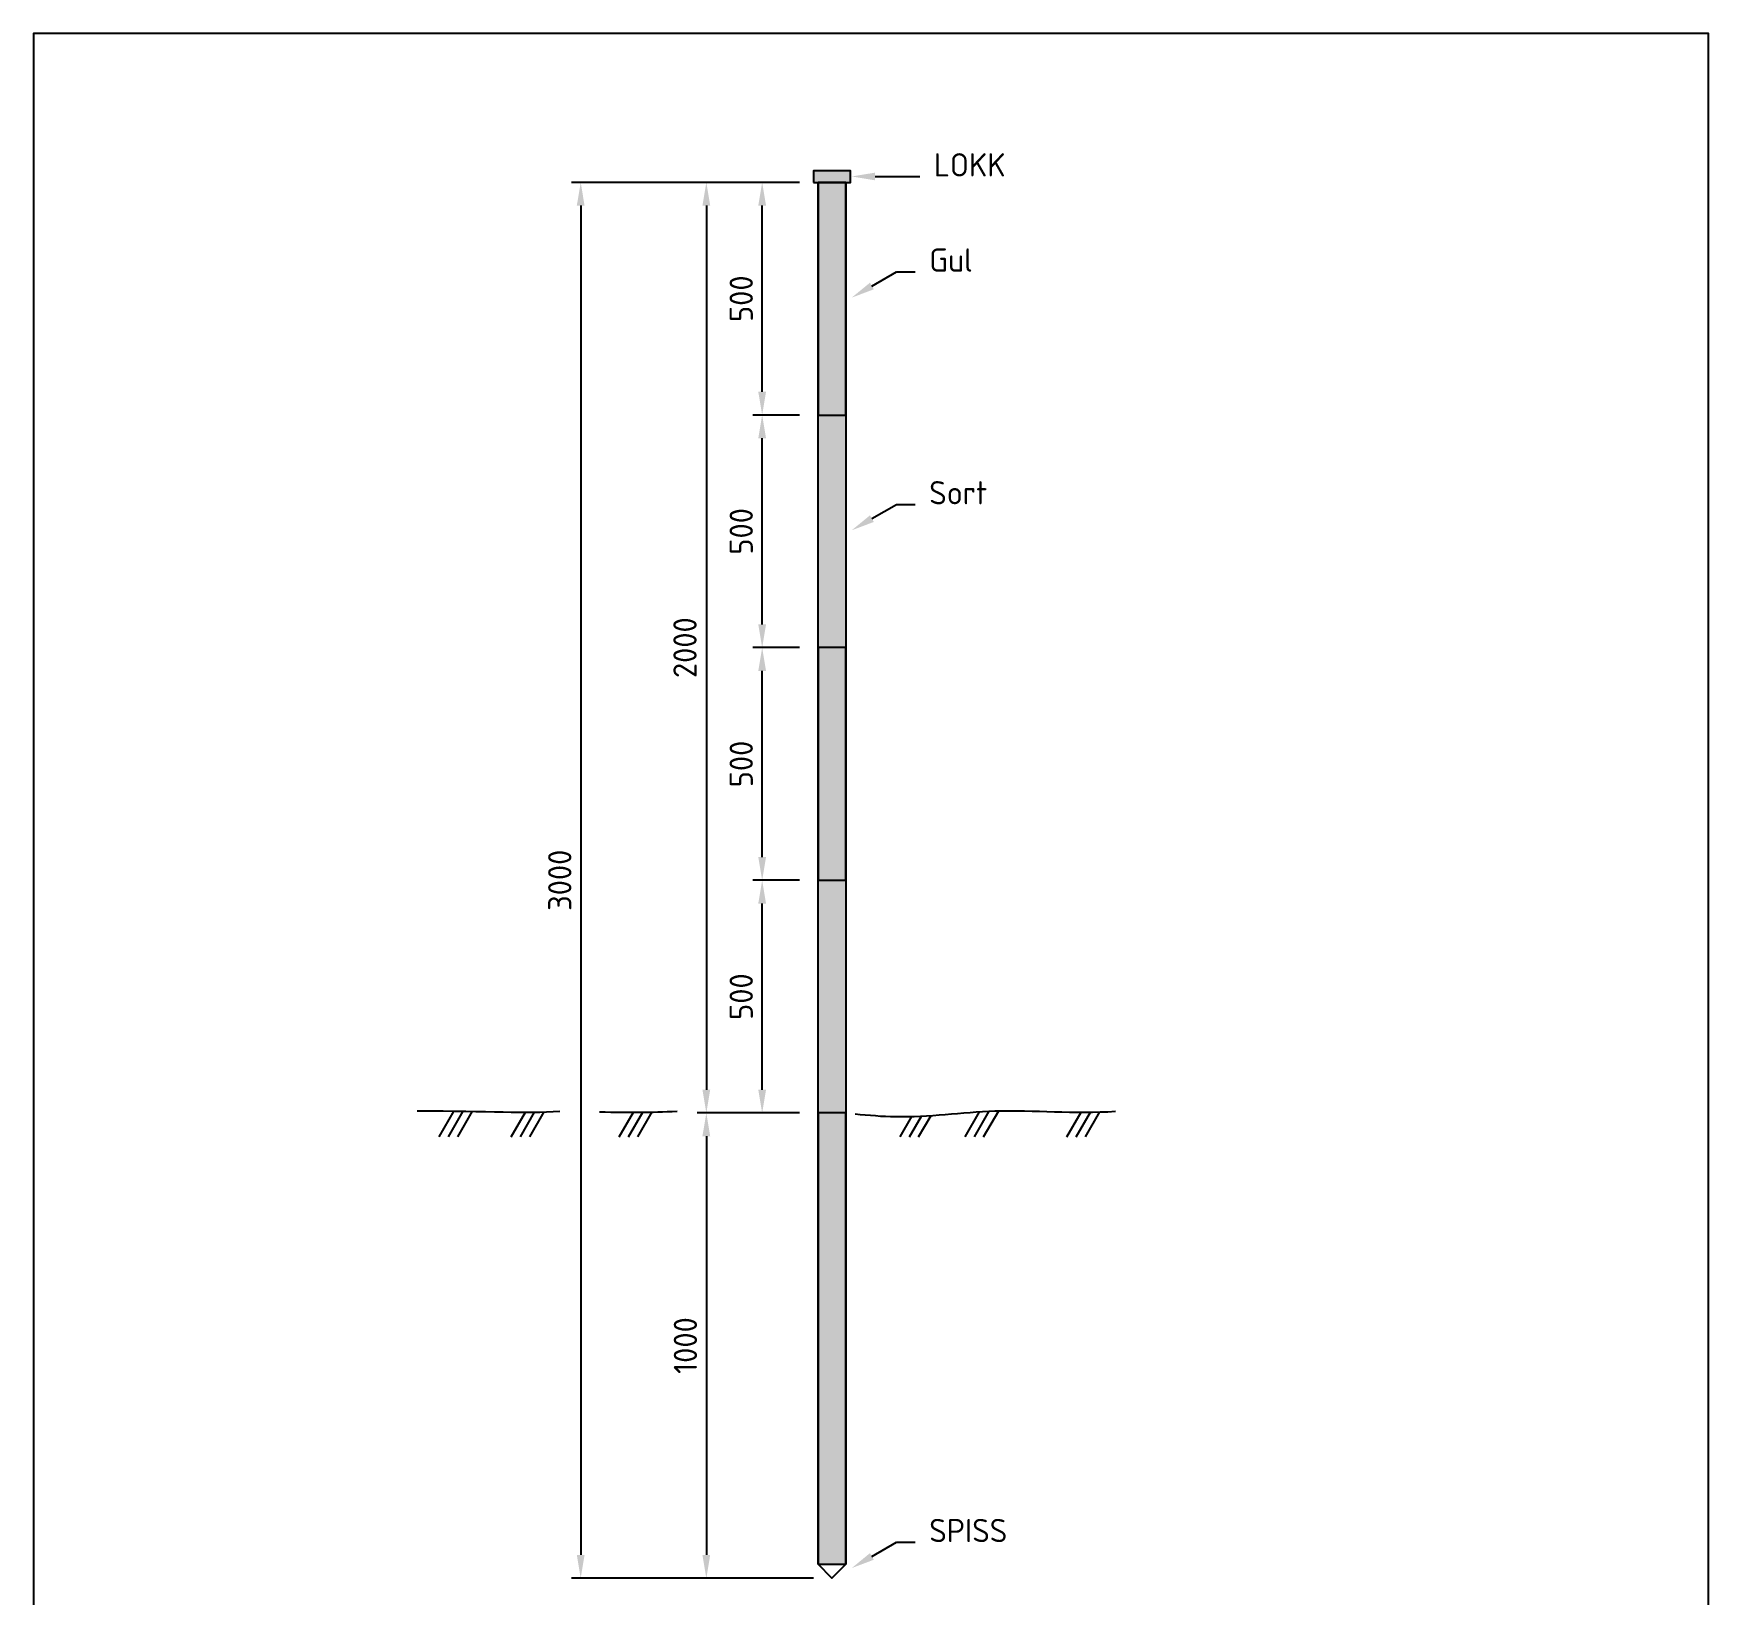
# Model space of a CAD drawing. Header units: millimetres. Extents: x 0 to 3600, y 0 to 5540.
# Drawn here: x 0 to 3600, y 2185 to 5540 of the extents above; entities that cross this region are included whole.
import ezdxf
from ezdxf import colors
from ezdxf.entities.mleader import LeaderData, LeaderLine
from ezdxf.math import Vec2, Vec3

# ---------------------------------------------------------------- set-up
doc = ezdxf.new("R2010")
doc.units = ezdxf.units.MM
for name, color, linetype in [('DIM-ISO_1-10', 4, 'Continuous'), ('RAMME', 7, 'Continuous'), ('Skravur-Sort', 250, 'Continuous'), ('Stolpe', 7, 'Continuous'), ('Strek-tynn', 8, 'Continuous')]:
    doc.layers.add(name, color=color, linetype=linetype)
doc.layers.add('Skravur-grå', color=7, linetype='Continuous', true_color=0xd3d3d3)
doc.layers.add('Skravur-Gul', color=7, linetype='Continuous', true_color=0xffcc1f)
doc.layers.add('Stolpe-kontur', color=4, linetype='Continuous', plot=False)
doc.styles.add('ISO25', font='ISO3098.shx')
doc.dimstyles.new('DIM-ISO_1-20', dxfattribs={"dimscale": 20, "dimtxt": 2.5, "dimasz": 2.5, "dimexe": 1, "dimexo": 2, "dimgap": 1, "dimtad": 1, "dimdec": 0, "dimdsep": 46, "dimtxsty": 'ISO25', "dimcen": 0, "dimclrd": 256, "dimclre": 256, "dimclrt": 2, "dimadec": 0, "dimazin": 0, "dimtp": 0.1, "dimtm": 0.1, "dimtfac": 0.71, "dimtdec": 0, "dimtmove": 0, "dimatfit": 3, "dimfxl": 1, "dimtzin": 0, "dimarcsym": 0})

# ---------------------------------------------------------------- blocks, each defined once
blk = doc.blocks.new('*D9')
at = {"layer": 'Defpoints', "color": 0, "transparency": 16777216}
for p in [(1686.1, 3220), (1446.1, 2220), (1716.1, 2220)]:
    blk.add_point(p, dxfattribs=at)
at = {"layer": 'DIM-ISO_1-10', "lineweight": -2, "transparency": 16777216}
for p, q in [((1646.1, 3220), (1426.1, 3220)), ((1446.1, 3170), (1446.1, 2270)), ((1676.1, 2220), (1426.1, 2220))]:
    blk.add_line(p, q, dxfattribs=at)
at = {"layer": 'DIM-ISO_1-10', "transparency": 16777216}
for points in [[(1437.7, 3170), (1454.4, 3170), (1446.1, 3220)], [(1437.7, 2270), (1454.4, 2270), (1446.1, 2220)]]:
    blk.add_solid(points, dxfattribs=at)
at = {"layer": 'DIM-ISO_1-10', "color": 2, "transparency": 16777216, "insert": (1401.1, 2720), "char_height": 50, "attachment_point": 5, "rotation": 90, "style": 'ISO25'}
blk.add_mtext('1000', dxfattribs=at)
blk = doc.blocks.new('*D8')
at = {"layer": 'Defpoints', "color": 0, "transparency": 16777216}
for p in [(1686.1, 5220), (1176.1, 2220), (1716.1, 2220)]:
    blk.add_point(p, dxfattribs=at)
at = {"layer": 'DIM-ISO_1-10', "lineweight": -2, "transparency": 16777216}
for p, q in [((1646.1, 5220), (1156.1, 5220)), ((1176.1, 5170), (1176.1, 2270)), ((1676.1, 2220), (1156.1, 2220))]:
    blk.add_line(p, q, dxfattribs=at)
at = {"layer": 'DIM-ISO_1-10', "transparency": 16777216}
for points in [[(1167.7, 5170), (1184.4, 5170), (1176.1, 5220)], [(1167.7, 2270), (1184.4, 2270), (1176.1, 2220)]]:
    blk.add_solid(points, dxfattribs=at)
at = {"layer": 'DIM-ISO_1-10', "color": 2, "transparency": 16777216, "insert": (1131.1, 3720), "char_height": 50, "attachment_point": 5, "rotation": 90, "style": 'ISO25'}
blk.add_mtext('3000', dxfattribs=at)
blk = doc.blocks.new('*D11')
at = {"layer": 'Defpoints', "color": 0, "transparency": 16777216}
for p in [(1566.1, 3720), (1686.1, 3720), (1686.1, 3220)]:
    blk.add_point(p, dxfattribs=at)
at = {"layer": 'DIM-ISO_1-10', "lineweight": -2, "transparency": 16777216}
for p, q in [((1646.1, 3720), (1546.1, 3720)), ((1566.1, 3270), (1566.1, 3670)), ((1646.1, 3220), (1546.1, 3220))]:
    blk.add_line(p, q, dxfattribs=at)
at = {"layer": 'DIM-ISO_1-10', "transparency": 16777216}
for points in [[(1557.7, 3670), (1574.4, 3670), (1566.1, 3720)], [(1557.7, 3270), (1574.4, 3270), (1566.1, 3220)]]:
    blk.add_solid(points, dxfattribs=at)
at = {"layer": 'DIM-ISO_1-10', "color": 2, "transparency": 16777216, "insert": (1521.1, 3470), "char_height": 50, "attachment_point": 5, "rotation": 90, "style": 'ISO25'}
blk.add_mtext('500', dxfattribs=at)
blk = doc.blocks.new('*D12')
at = {"layer": 'Defpoints', "color": 0, "transparency": 16777216}
for p in [(1566.1, 4220), (1686.1, 4220), (1686.1, 3720)]:
    blk.add_point(p, dxfattribs=at)
at = {"layer": 'DIM-ISO_1-10', "lineweight": -2, "transparency": 16777216}
for p, q in [((1646.1, 4220), (1546.1, 4220)), ((1566.1, 3770), (1566.1, 4170)), ((1646.1, 3720), (1546.1, 3720))]:
    blk.add_line(p, q, dxfattribs=at)
at = {"layer": 'DIM-ISO_1-10', "transparency": 16777216}
for points in [[(1557.7, 4170), (1574.4, 4170), (1566.1, 4220)], [(1557.7, 3770), (1574.4, 3770), (1566.1, 3720)]]:
    blk.add_solid(points, dxfattribs=at)
at = {"layer": 'DIM-ISO_1-10', "color": 2, "transparency": 16777216, "insert": (1521.1, 3970), "char_height": 50, "attachment_point": 5, "rotation": 90, "style": 'ISO25'}
blk.add_mtext('500', dxfattribs=at)
blk = doc.blocks.new('*D13')
at = {"layer": 'Defpoints', "color": 0, "transparency": 16777216}
for p in [(1566.1, 4720), (1686.1, 4720), (1686.1, 4220)]:
    blk.add_point(p, dxfattribs=at)
at = {"layer": 'DIM-ISO_1-10', "lineweight": -2, "transparency": 16777216}
for p, q in [((1646.1, 4720), (1546.1, 4720)), ((1566.1, 4270), (1566.1, 4670)), ((1646.1, 4220), (1546.1, 4220))]:
    blk.add_line(p, q, dxfattribs=at)
at = {"layer": 'DIM-ISO_1-10', "transparency": 16777216}
for points in [[(1557.7, 4670), (1574.4, 4670), (1566.1, 4720)], [(1557.7, 4270), (1574.4, 4270), (1566.1, 4220)]]:
    blk.add_solid(points, dxfattribs=at)
at = {"layer": 'DIM-ISO_1-10', "color": 2, "transparency": 16777216, "insert": (1521.1, 4470), "char_height": 50, "attachment_point": 5, "rotation": 90, "style": 'ISO25'}
blk.add_mtext('500', dxfattribs=at)
blk = doc.blocks.new('*D14')
at = {"layer": 'Defpoints', "color": 0, "transparency": 16777216}
for p in [(1566.1, 5220), (1686.1, 5220), (1686.1, 4720)]:
    blk.add_point(p, dxfattribs=at)
at = {"layer": 'DIM-ISO_1-10', "lineweight": -2, "transparency": 16777216}
for p, q in [((1646.1, 5220), (1546.1, 5220)), ((1566.1, 4770), (1566.1, 5170)), ((1646.1, 4720), (1546.1, 4720))]:
    blk.add_line(p, q, dxfattribs=at)
at = {"layer": 'DIM-ISO_1-10', "transparency": 16777216}
for points in [[(1557.7, 5170), (1574.4, 5170), (1566.1, 5220)], [(1557.7, 4770), (1574.4, 4770), (1566.1, 4720)]]:
    blk.add_solid(points, dxfattribs=at)
at = {"layer": 'DIM-ISO_1-10', "color": 2, "transparency": 16777216, "insert": (1521.1, 4970), "char_height": 50, "attachment_point": 5, "rotation": 90, "style": 'ISO25'}
blk.add_mtext('500', dxfattribs=at)
blk = doc.blocks.new('*D15')
at = {"layer": 'Defpoints', "color": 0, "transparency": 16777216}
for p in [(1686.1, 5220), (1446.1, 3220), (1686.1, 3220)]:
    blk.add_point(p, dxfattribs=at)
at = {"layer": 'DIM-ISO_1-10', "lineweight": -2, "transparency": 16777216}
for p, q in [((1646.1, 5220), (1426.1, 5220)), ((1446.1, 5170), (1446.1, 3270)), ((1646.1, 3220), (1426.1, 3220))]:
    blk.add_line(p, q, dxfattribs=at)
at = {"layer": 'DIM-ISO_1-10', "transparency": 16777216}
for points in [[(1437.7, 5170), (1454.4, 5170), (1446.1, 5220)], [(1437.7, 3270), (1454.4, 3270), (1446.1, 3220)]]:
    blk.add_solid(points, dxfattribs=at)
at = {"layer": 'DIM-ISO_1-10', "color": 2, "transparency": 16777216, "insert": (1400.2, 4220), "char_height": 50, "attachment_point": 5, "rotation": 90, "style": 'ISO25'}
blk.add_mtext('2000', dxfattribs=at)

msp = doc.modelspace()

# ---------------------------------------------------------------- hatches: boundary and pattern name
at = {"layer": 'Skravur-grå'}
h = msp.add_hatch(color=256, dxfattribs=at)
h.dxf.hatch_style = 1
h.paths.add_polyline_path([(1746.1, 3220), (1686.1, 3220), (1686.1, 2250), (1746.1, 2250)])
at = {"layer": 'Skravur-Gul'}
h = msp.add_hatch(color=256, dxfattribs=at)
h.dxf.hatch_style = 1
h.paths.add_polyline_path([(1686.1, 4720), (1746.1, 4720), (1746.1, 5220), (1686.1, 5220)])
h = msp.add_hatch(color=256, dxfattribs=at)
h.dxf.hatch_style = 1
h.paths.add_polyline_path([(1686.1, 3720), (1746.1, 3720), (1746.1, 4220), (1686.1, 4220)])
at = {"layer": 'Skravur-Sort'}
h = msp.add_hatch(color=256, dxfattribs=at)
h.dxf.hatch_style = 1
h.paths.add_polyline_path([(1676.1, 5220), (1756.1, 5220), (1756.1, 5245), (1676.1, 5245)])
h = msp.add_hatch(color=256, dxfattribs=at)
h.dxf.hatch_style = 1
h.paths.add_polyline_path([(1746.1, 4720), (1686.1, 4720), (1686.1, 4220), (1746.1, 4220)])
h = msp.add_hatch(color=256, dxfattribs=at)
h.dxf.hatch_style = 1
h.paths.add_polyline_path([(1686.1, 3220), (1746.1, 3220), (1746.1, 3720), (1686.1, 3720)])

# ---------------------------------------------------------------- linework, layer by layer
at = {"layer": 'DIM-ISO_1-10'}
msp.add_lwpolyline([(1676.1, 5220), (1756.1, 5220), (1756.1, 5245), (1676.1, 5245)], close=True, dxfattribs=at)
at = {"layer": 'RAMME'}
msp.add_lwpolyline([(0, 0), (3600, 0), (3600, 5540), (0, 5540)], close=True, dxfattribs=at)
at = {"layer": 'Stolpe'}
msp.add_lwpolyline([(1686.1, 2250), (1686.1, 5220), (1746.1, 5220), (1746.1, 2250), (1716.1, 2220)], close=True, dxfattribs=at)
at = {"layer": 'Stolpe-kontur'}
for points in [[(1686.1, 4720), (1746.1, 4720), (1746.1, 5220), (1686.1, 5220)], [(1686.1, 4720), (1746.1, 4720), (1746.1, 4220), (1686.1, 4220)], [(1686.1, 3720), (1746.1, 3720), (1746.1, 4220), (1686.1, 4220)], [(1686.1, 3720), (1746.1, 3720), (1746.1, 3220), (1686.1, 3220)], [(1686.1, 2250), (1746.1, 2250), (1746.1, 3220), (1686.1, 3220)]]:
    msp.add_lwpolyline(points, close=True, dxfattribs=at)
at = {"layer": 'Strek-tynn'}
for p, q in [((871.7, 3168.5), (903.8, 3224.2)), ((891.7, 3168.5), (923.6, 3223.8)), ((911.7, 3168.5), (943.4, 3223.5)), ((1026.4, 3168.5), (1057.1, 3221.6)), ((1046.4, 3168.5), (1077.1, 3221.7)), ((1066.4, 3168.5), (1097.4, 3222.1)), ((1258.6, 3168.5), (1289.3, 3221.6)), ((1278.6, 3168.5), (1309.3, 3221.7)), ((1298.6, 3168.5), (1329.6, 3222.1)), ((1862.4, 3168.5), (1887.7, 3212.4)), ((1882.4, 3168.5), (1908.2, 3213.2)), ((1902.4, 3168.5), (1929, 3214.5)), ((2002.1, 3168.5), (2033.4, 3222.6)), ((2022.1, 3168.5), (2054, 3223.8)), ((2042.1, 3168.5), (2074.5, 3224.5)), ((2221.1, 3168.5), (2251.7, 3221.6)), ((2241.1, 3168.5), (2271.8, 3221.7)), ((2261.1, 3168.5), (2292, 3222.1))]:
    msp.add_line(p, q, dxfattribs=at)
for points in [[(824.3, 3224.8), (983.6, 3224.5), (1055.8, 3218.5), (1130.9, 3223.7)], [(1216.5, 3222.3), (1284.4, 3221.3), (1323.4, 3221), (1383.7, 3223.7)]]:
    msp.add_open_spline(points, degree=3, dxfattribs=at)
msp.add_open_spline([(1766.1, 3218), (1795, 3215.1), (1895, 3206.4), (2080.2, 3235.1), (2236.3, 3217.5), (2325.5, 3223.7)], degree=3, knots=[20.059576, 20.059576, 20.059576, 20.059576, 107.06225, 320.940217, 576.425739, 576.425739, 576.425739, 576.425739], dxfattribs=at)

# ---------------------------------------------------------------- dimensions: what is measured, and where the dimension line sits
at = {"layer": 'DIM-ISO_1-10'}
for base, p2, picture, middle in [((1176.1, 2220), (1716.1, 2220), '*D8', (1131.1, 3720)), ((1446.1, 3220), (1686.1, 3220), '*D15', (1400.2, 4220))]:
    dim = msp.add_linear_dim(base=base, p1=(1686.1, 5220), p2=p2, angle=90, dimstyle='DIM-ISO_1-20', dxfattribs=at)
    dim.commit()
    dim.dimension.update_dxf_attribs({"geometry": picture, "text_midpoint": middle})
for base, p1, p2, picture, middle in [((1566.1, 5220), (1686.1, 4720), (1686.1, 5220), '*D14', (1521.1, 4970)), ((1566.1, 4720), (1686.1, 4220), (1686.1, 4720), '*D13', (1521.1, 4470)), ((1566.1, 4220), (1686.1, 3720), (1686.1, 4220), '*D12', (1521.1, 3970)), ((1566.1, 3720), (1686.1, 3220), (1686.1, 3720), '*D11', (1521.1, 3470)), ((1446.1, 2220), (1686.1, 3220), (1716.1, 2220), '*D9', (1401.1, 2720))]:
    dim = msp.add_linear_dim(base=base, p1=p1, p2=p2, angle=90, dimstyle='DIM-ISO_1-20', override={"dimtmove": 1}, dxfattribs=at)
    dim.commit()
    dim.dimension.update_dxf_attribs({"geometry": picture, "text_midpoint": middle})

# ---------------------------------------------------------------- leaders
ml = msp.add_multileader_mtext('Standard', dxfattribs=at)
ml.set_content('LOKK', color=2, style='ISO25')
ml.set_leader_properties()
ml.build(insert=Vec2(0, 0))
ml.multileader.update_dxf_attribs({"text_left_attachment_type": 7, "text_right_attachment_type": 7, "text_top_attachment_type": 10, "text_bottom_attachment_type": 10, "dogleg_length": 2, "arrow_head_size": 50, "scale": 20})
ctx = ml.context
ctx.base_point, ctx.scale, ctx.char_height, ctx.arrow_head_size, ctx.landing_gap_size, ctx.plane_origin = Vec3(1905.1, 5232.7), 20, 50, 50, 30, Vec3(1758.6, 5232.7)
ctx.left_attachment, ctx.right_attachment, ctx.top_attachment, ctx.bottom_attachment = 7, 7, 10, 10
notes = []
notes.append((ctx, [(0, (1, 1, 0), (1865.1, 5232.7), (1, 0), 40, [(0, [(1758.6, 5232.7)], 0, [])])]))
ctx.mtext.insert, ctx.mtext.flow_direction = Vec3(1935.1, 5282.7), 5
ml = msp.add_multileader_mtext('Standard', dxfattribs=at)
ml.set_content('Gul', color=2, style='ISO25')
ml.set_leader_properties()
ml.build(insert=Vec2(0, 0))
ml.multileader.update_dxf_attribs({"text_left_attachment_type": 7, "text_right_attachment_type": 7, "text_top_attachment_type": 10, "text_bottom_attachment_type": 10, "dogleg_length": 2, "arrow_head_size": 50, "scale": 20})
ctx = ml.context
ctx.base_point, ctx.scale, ctx.char_height, ctx.arrow_head_size, ctx.landing_gap_size, ctx.plane_origin = Vec3(1895.1, 5028), 20, 50, 50, 30, Vec3(1758.6, 4972.3)
ctx.left_attachment, ctx.right_attachment, ctx.top_attachment, ctx.bottom_attachment = 7, 7, 10, 10
notes.append((ctx, [(0, (1, 1, 0), (1855.1, 5028), (1, 0), 40, [(0, [(1758.6, 4972.3)], 0, [])])]))
ctx.mtext.insert, ctx.mtext.flow_direction = Vec3(1925.1, 5078.1), 5
ml = msp.add_multileader_mtext('Standard', dxfattribs=at)
ml.set_content('Sort', color=2, style='ISO25')
ml.set_leader_properties()
ml.build(insert=Vec2(0, 0))
ml.multileader.update_dxf_attribs({"text_left_attachment_type": 7, "text_right_attachment_type": 7, "text_top_attachment_type": 10, "text_bottom_attachment_type": 10, "dogleg_length": 2, "arrow_head_size": 50, "scale": 20})
ctx = ml.context
ctx.base_point, ctx.scale, ctx.char_height, ctx.arrow_head_size, ctx.landing_gap_size, ctx.plane_origin = Vec3(1895.1, 4528), 20, 50, 50, 30, Vec3(1758.6, 4472.3)
ctx.left_attachment, ctx.right_attachment, ctx.top_attachment, ctx.bottom_attachment = 7, 7, 10, 10
notes.append((ctx, [(0, (1, 1, 0), (1855.1, 4528), (1, 0), 40, [(0, [(1758.6, 4472.3)], 0, [])])]))
ctx.mtext.insert, ctx.mtext.flow_direction = Vec3(1925.1, 4578), 5
ml = msp.add_multileader_mtext('Standard', dxfattribs=at)
ml.set_content('SPISS', color=2, style='ISO25')
ml.set_leader_properties()
ml.build(insert=Vec2(0, 0))
ml.multileader.update_dxf_attribs({"text_left_attachment_type": 7, "text_right_attachment_type": 7, "text_top_attachment_type": 10, "text_bottom_attachment_type": 10, "dogleg_length": 2, "arrow_head_size": 50, "scale": 20})
ctx = ml.context
ctx.base_point, ctx.scale, ctx.char_height, ctx.arrow_head_size, ctx.landing_gap_size, ctx.plane_origin = Vec3(1895.1, 2297.5), 20, 50, 50, 30, Vec3(1758.6, 2241.8)
ctx.left_attachment, ctx.right_attachment, ctx.top_attachment, ctx.bottom_attachment = 7, 7, 10, 10
notes.append((ctx, [(0, (1, 1, 0), (1855.1, 2297.5), (1, 0), 40, [(0, [(1758.6, 2241.8)], 0, [])])]))
ctx.mtext.insert, ctx.mtext.flow_direction = Vec3(1925.1, 2347.5), 5
for ctx, leaders in notes:
    for number, flags, end, landing, length, lines in leaders:
        leader = LeaderData()
        leader.index, (leader.has_last_leader_line, leader.has_dogleg_vector, leader.attachment_direction) = number, flags
        leader.last_leader_point, leader.dogleg_vector, leader.dogleg_length = Vec3(end), Vec3(landing), length
        for number, points, colour, breaks in lines:
            line = LeaderLine()
            line.index, line.vertices, line.color, line.breaks = number, Vec3.list(points), colors.encode_raw_color(colour), breaks
            leader.lines.append(line)
        ctx.leaders.append(leader)

doc.saveas('drawing.dxf')
